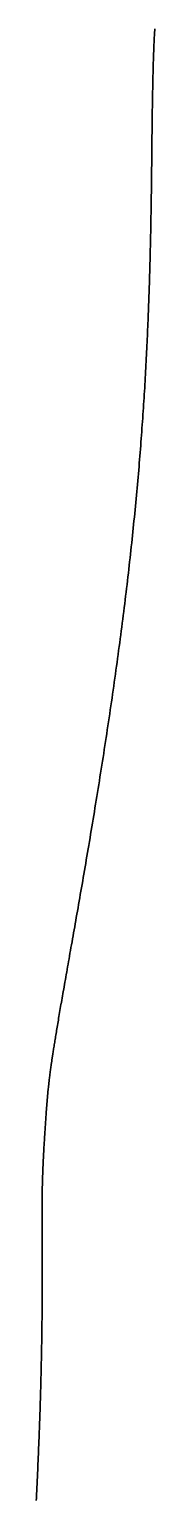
# Model space of a CAD drawing. Header units: inches. Extents: x 130170 to 284068, y 377793 to 804530.
# Drawn here: x 260451.3 to 260455.6, y 745873 to 745925.6 of the extents above; entities that cross this region are included whole.
import ezdxf

# ---------------------------------------------------------------- set-up
doc = ezdxf.new("R2010")
doc.units = ezdxf.units.IN
doc.header["$MEASUREMENT"] = 0
doc.layers.add('muni_il', color=7, linetype='Continuous')

msp = doc.modelspace()

# ---------------------------------------------------------------- linework, layer by layer
at = {"layer": 'muni_il'}
for points in [[(260451.323, 745872.948), (260451.327, 745873.03), (260451.331, 745873.112), (260451.335, 745873.194), (260451.34, 745873.277), (260451.344, 745873.359), (260451.348, 745873.441), (260451.351, 745873.524), (260451.356, 745873.606), (260451.359, 745873.688), (260451.363, 745873.771), (260451.367, 745873.854), (260451.371, 745873.936), (260451.375, 745874.019), (260451.378, 745874.101), (260451.382, 745874.184), (260451.386, 745874.267), (260451.389, 745874.349), (260451.393, 745874.432), (260451.396, 745874.515), (260451.4, 745874.597), (260451.404, 745874.68), (260451.407, 745874.763), (260451.41, 745874.845), (260451.414, 745874.928), (260451.417, 745875.01), (260451.42, 745875.093), (260451.423, 745875.175), (260451.426, 745875.258), (260451.43, 745875.34), (260451.433, 745875.422), (260451.436, 745875.504), (260451.439, 745875.586), (260451.442, 745875.668), (260451.445, 745875.75), (260451.447, 745875.831), (260451.45, 745875.913), (260451.453, 745875.995), (260451.456, 745876.076), (260451.458, 745876.157), (260451.461, 745876.238), (260451.464, 745876.319), (260451.466, 745876.4), (260451.469, 745876.48), (260451.471, 745876.561), (260451.473, 745876.641), (260451.476, 745876.721), (260451.478, 745876.801), (260451.48, 745876.88), (260451.482, 745876.96), (260451.485, 745877.039), (260451.487, 745877.118), (260451.489, 745877.197), (260451.491, 745877.275), (260451.493, 745877.354), (260451.495, 745877.432), (260451.497, 745877.51), (260451.498, 745877.587), (260451.5, 745877.664), (260451.502, 745877.741), (260451.504, 745877.818), (260451.505, 745877.894), (260451.507, 745877.97), (260451.509, 745878.046), (260451.51, 745878.122), (260451.511, 745878.197), (260451.513, 745878.272), (260451.514, 745878.346), (260451.516, 745878.42), (260451.517, 745878.494), (260451.518, 745878.568), (260451.519, 745878.641), (260451.52, 745878.713), (260451.522, 745878.786), (260451.523, 745878.858), (260451.524, 745878.929), (260451.525, 745879.001), (260451.526, 745879.071), (260451.527, 745879.142), (260451.528, 745879.212), (260451.528, 745879.282), (260451.529, 745879.351), (260451.53, 745879.42), (260451.531, 745879.488), (260451.531, 745879.556), (260451.532, 745879.623), (260451.533, 745879.69), (260451.533, 745879.757), (260451.534, 745879.823), (260451.534, 745879.889), (260451.535, 745879.954), (260451.535, 745880.019), (260451.536, 745880.083), (260451.536, 745880.147), (260451.536, 745880.211), (260451.537, 745880.273), (260451.537, 745880.336), (260451.537, 745880.398), (260451.537, 745880.459), (260451.538, 745880.521), (260451.538, 745880.581), (260451.538, 745880.641), (260451.538, 745880.701), (260451.538, 745880.76), (260451.538, 745880.818), (260451.538, 745880.876), (260451.538, 745880.934), (260451.538, 745880.991), (260451.538, 745881.048), (260451.538, 745881.104), (260451.538, 745881.159), (260451.538, 745881.214), (260451.538, 745881.269), (260451.538, 745881.323), (260451.538, 745881.377), (260451.538, 745881.43), (260451.538, 745881.482), (260451.538, 745881.534), (260451.537, 745881.586), (260451.537, 745881.637), (260451.537, 745881.688), (260451.537, 745881.738), (260451.537, 745881.788), (260451.536, 745881.837), (260451.536, 745881.885), (260451.536, 745881.934), (260451.536, 745881.981), (260451.536, 745882.029), (260451.535, 745882.075), (260451.535, 745882.122), (260451.535, 745882.168), (260451.535, 745882.213), (260451.534, 745882.258), (260451.534, 745882.302), (260451.534, 745882.347), (260451.534, 745882.39), (260451.533, 745882.433), (260451.533, 745882.476), (260451.533, 745882.519), (260451.533, 745882.56), (260451.533, 745882.602), (260451.532, 745882.643), (260451.532, 745882.684), (260451.532, 745882.724), (260451.532, 745882.764), (260451.532, 745882.804), (260451.531, 745882.843), (260451.531, 745882.882), (260451.531, 745882.92), (260451.531, 745882.958), (260451.531, 745882.996), (260451.531, 745883.034), (260451.531, 745883.071), (260451.531, 745883.108), (260451.531, 745883.144), (260451.531, 745883.181), (260451.531, 745883.217), (260451.531, 745883.253), (260451.531, 745883.288), (260451.531, 745883.323), (260451.531, 745883.358), (260451.531, 745883.393), (260451.531, 745883.428), (260451.531, 745883.462), (260451.532, 745883.496), (260451.532, 745883.53), (260451.532, 745883.564), (260451.532, 745883.597), (260451.532, 745883.631), (260451.533, 745883.664), (260451.533, 745883.697), (260451.533, 745883.73), (260451.534, 745883.763), (260451.534, 745883.796), (260451.535, 745883.828), (260451.535, 745883.861), (260451.536, 745883.893), (260451.536, 745883.926), (260451.537, 745883.958), (260451.537, 745883.991), (260451.538, 745884.023), (260451.539, 745884.055), (260451.539, 745884.088), (260451.54, 745884.12), (260451.541, 745884.152), (260451.541, 745884.185), (260451.542, 745884.217), (260451.543, 745884.25), (260451.544, 745884.282), (260451.545, 745884.315), (260451.546, 745884.348), (260451.547, 745884.38), (260451.548, 745884.413), (260451.549, 745884.446), (260451.55, 745884.479), (260451.551, 745884.513), (260451.552, 745884.546), (260451.553, 745884.58), (260451.554, 745884.613), (260451.555, 745884.647), (260451.557, 745884.681), (260451.558, 745884.715), (260451.559, 745884.75), (260451.561, 745884.784), (260451.562, 745884.819), (260451.564, 745884.854), (260451.565, 745884.889), (260451.567, 745884.925), (260451.568, 745884.96), (260451.57, 745884.996), (260451.572, 745885.032), (260451.573, 745885.069), (260451.575, 745885.105), (260451.577, 745885.142), (260451.579, 745885.18), (260451.58, 745885.217), (260451.582, 745885.255), (260451.584, 745885.293), (260451.586, 745885.331), (260451.588, 745885.369), (260451.59, 745885.408), (260451.592, 745885.447), (260451.594, 745885.487), (260451.597, 745885.526), (260451.599, 745885.566), (260451.601, 745885.606), (260451.603, 745885.647), (260451.606, 745885.687), (260451.608, 745885.728), (260451.611, 745885.77), (260451.613, 745885.811), (260451.616, 745885.853), (260451.618, 745885.895), (260451.621, 745885.937), (260451.623, 745885.98), (260451.626, 745886.023), (260451.629, 745886.066), (260451.631, 745886.109), (260451.634, 745886.153), (260451.637, 745886.196), (260451.64, 745886.24), (260451.643, 745886.285), (260451.646, 745886.329), (260451.649, 745886.374), (260451.652, 745886.419), (260451.655, 745886.464), (260451.658, 745886.509), (260451.661, 745886.554), (260451.664, 745886.6), (260451.668, 745886.646), (260451.671, 745886.692), (260451.674, 745886.738), (260451.678, 745886.785), (260451.681, 745886.831), (260451.754, 745887.679), (260451.759, 745887.726), (260451.761, 745887.748), (260451.763, 745887.769), (260451.765, 745887.79), (260451.768, 745887.811), (260451.77, 745887.831), (260451.772, 745887.851), (260451.774, 745887.871), (260451.776, 745887.891), (260451.778, 745887.91), (260451.78, 745887.93), (260451.782, 745887.949), (260451.784, 745887.968), (260451.787, 745887.988), (260451.789, 745888.007), (260451.791, 745888.027), (260451.794, 745888.047), (260451.796, 745888.067), (260451.798, 745888.087), (260451.801, 745888.108), (260451.804, 745888.129), (260451.806, 745888.15), (260451.809, 745888.172), (260451.812, 745888.194), (260451.815, 745888.217), (260451.818, 745888.24), (260451.821, 745888.263), (260451.824, 745888.287), (260451.827, 745888.312), (260451.831, 745888.337), (260451.834, 745888.362), (260451.838, 745888.389), (260451.842, 745888.416), (260451.845, 745888.443), (260451.849, 745888.471), (260451.853, 745888.5), (260451.858, 745888.53), (260451.862, 745888.56), (260451.867, 745888.591), (260451.871, 745888.623), (260451.876, 745888.655), (260451.881, 745888.688), (260451.886, 745888.723), (260451.891, 745888.758), (260451.897, 745888.794), (260451.902, 745888.83), (260451.908, 745888.868), (260451.914, 745888.906), (260451.92, 745888.946), (260451.926, 745888.986), (260451.932, 745889.027), (260451.939, 745889.07), (260451.946, 745889.113), (260451.953, 745889.157), (260451.96, 745889.202), (260451.967, 745889.248), (260451.975, 745889.296), (260451.983, 745889.344), (260451.991, 745889.393), (260451.999, 745889.444), (260452.007, 745889.495), (260452.016, 745889.548), (260452.025, 745889.601), (260452.034, 745889.656), (260452.043, 745889.712), (260452.052, 745889.769), (260452.062, 745889.827), (260452.072, 745889.887), (260452.082, 745889.947), (260452.093, 745890.009), (260452.103, 745890.072), (260452.114, 745890.136), (260452.125, 745890.201), (260452.136, 745890.268), (260452.148, 745890.335), (260452.16, 745890.404), (260452.172, 745890.474), (260452.184, 745890.546), (260452.196, 745890.618), (260452.209, 745890.692), (260452.222, 745890.767), (260452.236, 745890.843), (260452.249, 745890.921), (260452.263, 745891), (260452.277, 745891.08), (260452.291, 745891.161), (260452.305, 745891.243), (260452.32, 745891.327), (260452.335, 745891.412), (260452.35, 745891.498), (260452.365, 745891.585), (260452.381, 745891.674), (260452.397, 745891.764), (260452.413, 745891.855), (260452.429, 745891.947), (260452.446, 745892.041), (260452.462, 745892.136), (260452.479, 745892.231), (260452.496, 745892.329), (260452.514, 745892.427), (260452.531, 745892.526), (260452.549, 745892.627), (260452.567, 745892.729), (260452.585, 745892.832), (260452.604, 745892.936), (260452.622, 745893.041), (260452.641, 745893.147), (260452.66, 745893.255), (260452.679, 745893.363), (260452.699, 745893.473), (260452.718, 745893.584), (260452.738, 745893.696), (260452.757, 745893.808), (260452.777, 745893.922), (260452.798, 745894.037), (260452.818, 745894.153), (260452.838, 745894.27), (260452.859, 745894.387), (260452.88, 745894.506), (260452.9, 745894.626), (260452.921, 745894.746), (260452.942, 745894.868), (260452.964, 745894.99), (260452.985, 745895.113), (260453.006, 745895.237), (260453.028, 745895.362), (260453.049, 745895.488), (260453.071, 745895.614), (260453.093, 745895.741), (260453.115, 745895.869), (260453.137, 745895.998), (260453.158, 745896.127), (260453.18, 745896.258), (260453.203, 745896.388), (260453.225, 745896.52), (260453.247, 745896.652), (260453.269, 745896.784), (260453.291, 745896.918), (260453.314, 745897.051), (260453.336, 745897.186), (260453.358, 745897.321), (260453.381, 745897.456), (260453.403, 745897.592), (260453.425, 745897.728), (260453.448, 745897.865), (260453.47, 745898.002), (260453.493, 745898.14), (260453.515, 745898.278), (260453.537, 745898.416), (260453.56, 745898.555), (260453.582, 745898.694), (260453.604, 745898.834), (260453.626, 745898.973), (260453.648, 745899.113), (260453.67, 745899.253), (260453.693, 745899.394), (260453.714, 745899.535), (260453.736, 745899.675), (260453.758, 745899.816), (260453.78, 745899.958), (260453.802, 745900.099), (260453.823, 745900.241), (260453.845, 745900.382), (260453.866, 745900.524), (260453.888, 745900.666), (260453.909, 745900.807), (260453.93, 745900.949), (260453.951, 745901.091), (260453.972, 745901.233), (260453.993, 745901.375), (260454.014, 745901.517), (260454.034, 745901.659), (260454.055, 745901.801), (260454.075, 745901.943), (260454.095, 745902.085), (260454.116, 745902.227), (260454.136, 745902.369), (260454.155, 745902.51), (260454.175, 745902.652), (260454.195, 745902.793), (260454.214, 745902.934), (260454.234, 745903.075), (260454.253, 745903.216), (260454.272, 745903.357), (260454.291, 745903.498), (260454.309, 745903.638), (260454.328, 745903.778), (260454.346, 745903.918), (260454.365, 745904.058), (260454.383, 745904.198), (260454.401, 745904.337), (260454.418, 745904.477), (260454.436, 745904.616), (260454.454, 745904.754), (260454.471, 745904.893), (260454.488, 745905.031), (260454.505, 745905.169), (260454.522, 745905.307), (260454.538, 745905.444), (260454.555, 745905.582), (260454.571, 745905.719), (260454.587, 745905.855), (260454.603, 745905.992), (260454.619, 745906.128), (260454.634, 745906.264), (260454.65, 745906.399), (260454.665, 745906.534), (260454.68, 745906.669), (260454.695, 745906.804), (260454.71, 745906.938), (260454.724, 745907.072), (260454.739, 745907.206), (260454.753, 745907.339), (260454.767, 745907.472), (260454.781, 745907.605), (260454.794, 745907.737), (260454.808, 745907.869), (260454.821, 745908.001), (260454.834, 745908.132), (260454.847, 745908.263), (260454.86, 745908.394), (260454.873, 745908.525), (260454.885, 745908.655), (260454.897, 745908.784), (260454.91, 745908.914), (260454.921, 745909.043), (260454.933, 745909.172), (260454.945, 745909.3), (260454.956, 745909.428), (260454.967, 745909.556), (260454.978, 745909.684), (260454.989, 745909.811), (260455, 745909.938), (260455.011, 745910.064), (260455.021, 745910.19), (260455.031, 745910.316), (260455.041, 745910.441), (260455.051, 745910.566), (260455.061, 745910.691), (260455.071, 745910.816), (260455.08, 745910.94), (260455.089, 745911.063), (260455.099, 745911.187), (260455.107, 745911.31), (260455.116, 745911.432), (260455.125, 745911.555), (260455.133, 745911.677), (260455.142, 745911.798), (260455.15, 745911.92), (260455.158, 745912.041), (260455.166, 745912.161), (260455.174, 745912.282), (260455.181, 745912.402), (260455.189, 745912.521), (260455.196, 745912.64), (260455.203, 745912.759), (260455.21, 745912.878), (260455.217, 745912.996), (260455.224, 745913.114), (260455.231, 745913.231), (260455.237, 745913.348), (260455.243, 745913.465), (260455.25, 745913.581), (260455.256, 745913.697), (260455.262, 745913.813), (260455.268, 745913.928), (260455.273, 745914.043), (260455.279, 745914.158), (260455.285, 745914.272), (260455.29, 745914.386), (260455.295, 745914.499), (260455.3, 745914.612), (260455.305, 745914.725), (260455.31, 745914.837), (260455.315, 745914.949), (260455.32, 745915.061), (260455.324, 745915.172), (260455.329, 745915.283), (260455.333, 745915.393), (260455.337, 745915.503), (260455.341, 745915.612), (260455.345, 745915.721), (260455.349, 745915.83), (260455.353, 745915.939), (260455.357, 745916.047), (260455.361, 745916.154), (260455.364, 745916.261), (260455.368, 745916.368), (260455.371, 745916.474), (260455.374, 745916.58), (260455.377, 745916.686), (260455.38, 745916.791), (260455.384, 745916.896), (260455.387, 745917), (260455.389, 745917.104), (260455.392, 745917.207), (260455.395, 745917.31), (260455.398, 745917.412), (260455.4, 745917.514), (260455.403, 745917.616), (260455.405, 745917.717), (260455.407, 745917.818), (260455.41, 745917.918), (260455.412, 745918.018), (260455.414, 745918.117), (260455.416, 745918.216), (260455.418, 745918.315), (260455.42, 745918.413), (260455.422, 745918.51), (260455.424, 745918.607), (260455.425, 745918.704), (260455.427, 745918.8), (260455.429, 745918.896), (260455.43, 745918.991), (260455.432, 745919.086), (260455.433, 745919.18), (260455.435, 745919.274), (260455.436, 745919.367), (260455.438, 745919.46), (260455.439, 745919.553), (260455.44, 745919.645), (260455.442, 745919.736), (260455.443, 745919.827), (260455.444, 745919.918), (260455.445, 745920.008), (260455.447, 745920.097), (260455.448, 745920.186), (260455.449, 745920.275), (260455.45, 745920.363), (260455.451, 745920.451), (260455.452, 745920.538), (260455.453, 745920.625), (260455.454, 745920.711), (260455.455, 745920.797), (260455.456, 745920.882), (260455.457, 745920.967), (260455.458, 745921.051), (260455.458, 745921.135), (260455.459, 745921.219), (260455.46, 745921.302), (260455.461, 745921.384), (260455.462, 745921.466), (260455.463, 745921.548), (260455.464, 745921.629), (260455.465, 745921.709), (260455.465, 745921.789), (260455.466, 745921.869), (260455.467, 745921.948), (260455.468, 745922.027), (260455.469, 745922.106), (260455.47, 745922.184), (260455.471, 745922.261), (260455.472, 745922.338), (260455.473, 745922.415), (260455.474, 745922.491), (260455.475, 745922.567), (260455.476, 745922.642), (260455.477, 745922.717), (260455.478, 745922.792), (260455.479, 745922.865), (260455.48, 745922.939), (260455.481, 745923.013), (260455.482, 745923.085), (260455.484, 745923.158), (260455.485, 745923.23), (260455.486, 745923.302), (260455.487, 745923.373), (260455.489, 745923.444), (260455.49, 745923.514), (260455.491, 745923.584), (260455.493, 745923.654), (260455.495, 745923.724), (260455.496, 745923.793), (260455.498, 745923.861), (260455.499, 745923.93), (260455.501, 745923.998), (260455.503, 745924.066), (260455.504, 745924.133), (260455.506, 745924.2), (260455.508, 745924.267), (260455.51, 745924.333), (260455.512, 745924.399), (260455.514, 745924.465), (260455.517, 745924.531), (260455.519, 745924.596), (260455.521, 745924.661), (260455.523, 745924.725), (260455.526, 745924.79), (260455.528, 745924.854), (260455.531, 745924.918), (260455.534, 745924.981), (260455.536, 745925.045), (260455.539, 745925.108), (260455.542, 745925.171), (260455.545, 745925.234), (260455.548, 745925.296), (260455.551, 745925.359), (260455.554, 745925.421), (260455.558, 745925.483), (260455.561, 745925.544), (260455.564, 745925.606)], [(260455.564, 745925.606), (260455.561, 745925.544), (260455.558, 745925.483), (260455.554, 745925.421), (260455.551, 745925.359), (260455.548, 745925.296), (260455.545, 745925.234), (260455.542, 745925.171), (260455.539, 745925.108), (260455.536, 745925.045), (260455.534, 745924.981), (260455.531, 745924.918), (260455.528, 745924.854), (260455.526, 745924.79), (260455.523, 745924.725), (260455.521, 745924.661), (260455.519, 745924.596), (260455.517, 745924.531), (260455.514, 745924.465), (260455.512, 745924.399), (260455.51, 745924.333), (260455.508, 745924.267), (260455.506, 745924.2), (260455.504, 745924.133), (260455.503, 745924.066), (260455.501, 745923.998), (260455.499, 745923.93), (260455.498, 745923.861), (260455.496, 745923.793), (260455.495, 745923.724), (260455.493, 745923.654), (260455.491, 745923.584), (260455.49, 745923.514), (260455.489, 745923.444), (260455.487, 745923.373), (260455.486, 745923.302), (260455.485, 745923.23), (260455.484, 745923.158), (260455.482, 745923.085), (260455.481, 745923.013), (260455.48, 745922.939), (260455.479, 745922.865), (260455.478, 745922.792), (260455.477, 745922.717), (260455.476, 745922.642), (260455.475, 745922.567), (260455.474, 745922.491), (260455.473, 745922.415), (260455.472, 745922.338), (260455.471, 745922.261), (260455.47, 745922.184), (260455.469, 745922.106), (260455.468, 745922.027), (260455.467, 745921.948), (260455.466, 745921.869), (260455.465, 745921.789), (260455.465, 745921.709), (260455.464, 745921.629), (260455.463, 745921.548), (260455.462, 745921.466), (260455.461, 745921.384), (260455.46, 745921.302), (260455.459, 745921.219), (260455.458, 745921.135), (260455.458, 745921.051), (260455.457, 745920.967), (260455.456, 745920.882), (260455.455, 745920.797), (260455.454, 745920.711), (260455.453, 745920.625), (260455.452, 745920.538), (260455.451, 745920.451), (260455.45, 745920.363), (260455.449, 745920.275), (260455.448, 745920.186), (260455.447, 745920.097), (260455.445, 745920.008), (260455.444, 745919.918), (260455.443, 745919.827), (260455.442, 745919.736), (260455.44, 745919.645), (260455.439, 745919.553), (260455.438, 745919.46), (260455.436, 745919.367), (260455.435, 745919.274), (260455.433, 745919.18), (260455.432, 745919.086), (260455.43, 745918.991), (260455.429, 745918.896), (260455.427, 745918.8), (260455.425, 745918.704), (260455.424, 745918.607), (260455.422, 745918.51), (260455.42, 745918.413), (260455.418, 745918.315), (260455.416, 745918.216), (260455.414, 745918.117), (260455.412, 745918.018), (260455.41, 745917.918), (260455.407, 745917.818), (260455.405, 745917.717), (260455.403, 745917.616), (260455.4, 745917.514), (260455.398, 745917.412), (260455.395, 745917.31), (260455.392, 745917.207), (260455.389, 745917.104), (260455.387, 745917), (260455.384, 745916.896), (260455.38, 745916.791), (260455.377, 745916.686), (260455.374, 745916.58), (260455.371, 745916.474), (260455.368, 745916.368), (260455.364, 745916.261), (260455.361, 745916.154), (260455.357, 745916.047), (260455.353, 745915.939), (260455.349, 745915.83), (260455.345, 745915.721), (260455.341, 745915.612), (260455.337, 745915.503), (260455.333, 745915.393), (260455.329, 745915.283), (260455.324, 745915.172), (260455.32, 745915.061), (260455.315, 745914.949), (260455.31, 745914.837), (260455.305, 745914.725), (260455.3, 745914.612), (260455.295, 745914.499), (260455.29, 745914.386), (260455.285, 745914.272), (260455.279, 745914.158), (260455.273, 745914.043), (260455.268, 745913.928), (260455.262, 745913.813), (260455.256, 745913.697), (260455.25, 745913.581), (260455.243, 745913.465), (260455.237, 745913.348), (260455.231, 745913.231), (260455.224, 745913.114), (260455.217, 745912.996), (260455.21, 745912.878), (260455.203, 745912.759), (260455.196, 745912.64), (260455.189, 745912.521), (260455.181, 745912.402), (260455.174, 745912.282), (260455.166, 745912.161), (260455.158, 745912.041), (260455.15, 745911.92), (260455.142, 745911.798), (260455.133, 745911.677), (260455.125, 745911.555), (260455.116, 745911.432), (260455.107, 745911.31), (260455.099, 745911.187), (260455.089, 745911.063), (260455.08, 745910.94), (260455.071, 745910.816), (260455.061, 745910.691), (260455.051, 745910.566), (260455.041, 745910.441), (260455.031, 745910.316), (260455.021, 745910.19), (260455.011, 745910.064), (260455, 745909.938), (260454.989, 745909.811), (260454.978, 745909.684), (260454.967, 745909.556), (260454.956, 745909.428), (260454.945, 745909.3), (260454.933, 745909.172), (260454.921, 745909.043), (260454.91, 745908.914), (260454.897, 745908.784), (260454.885, 745908.655), (260454.873, 745908.525), (260454.86, 745908.394), (260454.847, 745908.263), (260454.834, 745908.132), (260454.821, 745908.001), (260454.808, 745907.869), (260454.794, 745907.737), (260454.781, 745907.605), (260454.767, 745907.472), (260454.753, 745907.339), (260454.739, 745907.206), (260454.724, 745907.072), (260454.71, 745906.938), (260454.695, 745906.804), (260454.68, 745906.669), (260454.665, 745906.534), (260454.65, 745906.399), (260454.634, 745906.264), (260454.619, 745906.128), (260454.603, 745905.992), (260454.587, 745905.855), (260454.571, 745905.719), (260454.555, 745905.582), (260454.538, 745905.444), (260454.522, 745905.307), (260454.505, 745905.169), (260454.488, 745905.031), (260454.471, 745904.893), (260454.454, 745904.754), (260454.436, 745904.616), (260454.418, 745904.477), (260454.401, 745904.337), (260454.383, 745904.198), (260454.365, 745904.058), (260454.346, 745903.918), (260454.328, 745903.778), (260454.309, 745903.638), (260454.291, 745903.498), (260454.272, 745903.357), (260454.253, 745903.216), (260454.234, 745903.075), (260454.214, 745902.934), (260454.195, 745902.793), (260454.175, 745902.652), (260454.155, 745902.51), (260454.136, 745902.369), (260454.116, 745902.227), (260454.095, 745902.085), (260454.075, 745901.943), (260454.055, 745901.801), (260454.034, 745901.659), (260454.014, 745901.517), (260453.993, 745901.375), (260453.972, 745901.233), (260453.951, 745901.091), (260453.93, 745900.949), (260453.909, 745900.807), (260453.888, 745900.666), (260453.866, 745900.524), (260453.845, 745900.382), (260453.823, 745900.241), (260453.802, 745900.099), (260453.78, 745899.958), (260453.758, 745899.816), (260453.736, 745899.675), (260453.714, 745899.535), (260453.693, 745899.394), (260453.67, 745899.253), (260453.648, 745899.113), (260453.626, 745898.973), (260453.604, 745898.834), (260453.582, 745898.694), (260453.56, 745898.555), (260453.537, 745898.416), (260453.515, 745898.278), (260453.493, 745898.14), (260453.47, 745898.002), (260453.448, 745897.865), (260453.425, 745897.728), (260453.403, 745897.592), (260453.381, 745897.456), (260453.358, 745897.321), (260453.336, 745897.186), (260453.314, 745897.051), (260453.291, 745896.918), (260453.269, 745896.784), (260453.247, 745896.652), (260453.225, 745896.52), (260453.203, 745896.388), (260453.18, 745896.258), (260453.158, 745896.127), (260453.137, 745895.998), (260453.115, 745895.869), (260453.093, 745895.741), (260453.071, 745895.614), (260453.049, 745895.488), (260453.028, 745895.362), (260453.006, 745895.237), (260452.985, 745895.113), (260452.964, 745894.99), (260452.942, 745894.868), (260452.921, 745894.746), (260452.9, 745894.626), (260452.88, 745894.506), (260452.859, 745894.387), (260452.838, 745894.27), (260452.818, 745894.153), (260452.798, 745894.037), (260452.777, 745893.922), (260452.757, 745893.808), (260452.738, 745893.696), (260452.718, 745893.584), (260452.699, 745893.473), (260452.679, 745893.363), (260452.66, 745893.255), (260452.641, 745893.147), (260452.622, 745893.041), (260452.604, 745892.936), (260452.585, 745892.832), (260452.567, 745892.729), (260452.549, 745892.627), (260452.531, 745892.526), (260452.514, 745892.427), (260452.496, 745892.329), (260452.479, 745892.231), (260452.462, 745892.136), (260452.446, 745892.041), (260452.429, 745891.947), (260452.413, 745891.855), (260452.397, 745891.764), (260452.381, 745891.674), (260452.365, 745891.585), (260452.35, 745891.498), (260452.335, 745891.412), (260452.32, 745891.327), (260452.305, 745891.243), (260452.291, 745891.161), (260452.277, 745891.08), (260452.263, 745891), (260452.249, 745890.921), (260452.236, 745890.843), (260452.222, 745890.767), (260452.209, 745890.692), (260452.196, 745890.618), (260452.184, 745890.546), (260452.172, 745890.474), (260452.16, 745890.404), (260452.148, 745890.335), (260452.136, 745890.268), (260452.125, 745890.201), (260452.114, 745890.136), (260452.103, 745890.072), (260452.093, 745890.009), (260452.082, 745889.947), (260452.072, 745889.887), (260452.062, 745889.827), (260452.052, 745889.769), (260452.043, 745889.712), (260452.034, 745889.656), (260452.025, 745889.601), (260452.016, 745889.548), (260452.007, 745889.495), (260451.999, 745889.444), (260451.991, 745889.393), (260451.983, 745889.344), (260451.975, 745889.296), (260451.967, 745889.248), (260451.96, 745889.202), (260451.953, 745889.157), (260451.946, 745889.113), (260451.939, 745889.07), (260451.932, 745889.027), (260451.926, 745888.986), (260451.92, 745888.946), (260451.914, 745888.906), (260451.908, 745888.868), (260451.902, 745888.83), (260451.897, 745888.794), (260451.891, 745888.758), (260451.886, 745888.723), (260451.881, 745888.688), (260451.876, 745888.655), (260451.871, 745888.623), (260451.867, 745888.591), (260451.862, 745888.56), (260451.858, 745888.53), (260451.853, 745888.5), (260451.849, 745888.471), (260451.845, 745888.443), (260451.842, 745888.416), (260451.838, 745888.389), (260451.834, 745888.362), (260451.831, 745888.337), (260451.827, 745888.312), (260451.824, 745888.287), (260451.821, 745888.263), (260451.818, 745888.24), (260451.815, 745888.217), (260451.812, 745888.194), (260451.809, 745888.172), (260451.806, 745888.15), (260451.804, 745888.129), (260451.801, 745888.108), (260451.798, 745888.087), (260451.796, 745888.067), (260451.794, 745888.047), (260451.791, 745888.027), (260451.789, 745888.007), (260451.787, 745887.988), (260451.784, 745887.968), (260451.782, 745887.949), (260451.78, 745887.93), (260451.778, 745887.91), (260451.776, 745887.891), (260451.774, 745887.871), (260451.772, 745887.851), (260451.77, 745887.831), (260451.768, 745887.811), (260451.765, 745887.79), (260451.763, 745887.769), (260451.761, 745887.748), (260451.759, 745887.726), (260451.754, 745887.679), (260451.681, 745886.831), (260451.678, 745886.785), (260451.674, 745886.738), (260451.671, 745886.692), (260451.668, 745886.646), (260451.664, 745886.6), (260451.661, 745886.554), (260451.658, 745886.509), (260451.655, 745886.464), (260451.652, 745886.419), (260451.649, 745886.374), (260451.646, 745886.329), (260451.643, 745886.285), (260451.64, 745886.24), (260451.637, 745886.196), (260451.634, 745886.153), (260451.631, 745886.109), (260451.629, 745886.066), (260451.626, 745886.023), (260451.623, 745885.98), (260451.621, 745885.937), (260451.618, 745885.895), (260451.616, 745885.853), (260451.613, 745885.811), (260451.611, 745885.77), (260451.608, 745885.728), (260451.606, 745885.687), (260451.603, 745885.647), (260451.601, 745885.606), (260451.599, 745885.566), (260451.597, 745885.526), (260451.594, 745885.487), (260451.592, 745885.447), (260451.59, 745885.408), (260451.588, 745885.369), (260451.586, 745885.331), (260451.584, 745885.293), (260451.582, 745885.255), (260451.58, 745885.217), (260451.579, 745885.18), (260451.577, 745885.142), (260451.575, 745885.105), (260451.573, 745885.069), (260451.572, 745885.032), (260451.57, 745884.996), (260451.568, 745884.96), (260451.567, 745884.925), (260451.565, 745884.889), (260451.564, 745884.854), (260451.562, 745884.819), (260451.561, 745884.784), (260451.559, 745884.75), (260451.558, 745884.715), (260451.557, 745884.681), (260451.555, 745884.647), (260451.554, 745884.613), (260451.553, 745884.58), (260451.552, 745884.546), (260451.551, 745884.513), (260451.55, 745884.479), (260451.549, 745884.446), (260451.548, 745884.413), (260451.547, 745884.38), (260451.546, 745884.348), (260451.545, 745884.315), (260451.544, 745884.282), (260451.543, 745884.25), (260451.542, 745884.217), (260451.541, 745884.185), (260451.541, 745884.152), (260451.54, 745884.12), (260451.539, 745884.088), (260451.539, 745884.055), (260451.538, 745884.023), (260451.537, 745883.991), (260451.537, 745883.958), (260451.536, 745883.926), (260451.536, 745883.893), (260451.535, 745883.861), (260451.535, 745883.828), (260451.534, 745883.796), (260451.534, 745883.763), (260451.533, 745883.73), (260451.533, 745883.697), (260451.533, 745883.664), (260451.532, 745883.631), (260451.532, 745883.597), (260451.532, 745883.564), (260451.532, 745883.53), (260451.532, 745883.496), (260451.531, 745883.462), (260451.531, 745883.428), (260451.531, 745883.393), (260451.531, 745883.358), (260451.531, 745883.323), (260451.531, 745883.288), (260451.531, 745883.253), (260451.531, 745883.217), (260451.531, 745883.181), (260451.531, 745883.144), (260451.531, 745883.108), (260451.531, 745883.071), (260451.531, 745883.034), (260451.531, 745882.996), (260451.531, 745882.958), (260451.531, 745882.92), (260451.531, 745882.882), (260451.531, 745882.843), (260451.532, 745882.804), (260451.532, 745882.764), (260451.532, 745882.724), (260451.532, 745882.684), (260451.532, 745882.643), (260451.533, 745882.602), (260451.533, 745882.56), (260451.533, 745882.519), (260451.533, 745882.476), (260451.533, 745882.433), (260451.534, 745882.39), (260451.534, 745882.347), (260451.534, 745882.302), (260451.534, 745882.258), (260451.535, 745882.213), (260451.535, 745882.168), (260451.535, 745882.122), (260451.535, 745882.075), (260451.536, 745882.029), (260451.536, 745881.981), (260451.536, 745881.934), (260451.536, 745881.885), (260451.536, 745881.837), (260451.537, 745881.788), (260451.537, 745881.738), (260451.537, 745881.688), (260451.537, 745881.637), (260451.537, 745881.586), (260451.538, 745881.534), (260451.538, 745881.482), (260451.538, 745881.43), (260451.538, 745881.377), (260451.538, 745881.323), (260451.538, 745881.269), (260451.538, 745881.214), (260451.538, 745881.159), (260451.538, 745881.104), (260451.538, 745881.048), (260451.538, 745880.991), (260451.538, 745880.934), (260451.538, 745880.876), (260451.538, 745880.818), (260451.538, 745880.76), (260451.538, 745880.701), (260451.538, 745880.641), (260451.538, 745880.581), (260451.538, 745880.521), (260451.537, 745880.459), (260451.537, 745880.398), (260451.537, 745880.336), (260451.537, 745880.273), (260451.536, 745880.211), (260451.536, 745880.147), (260451.536, 745880.083), (260451.535, 745880.019), (260451.535, 745879.954), (260451.534, 745879.889), (260451.534, 745879.823), (260451.533, 745879.757), (260451.533, 745879.69), (260451.532, 745879.623), (260451.531, 745879.556), (260451.531, 745879.488), (260451.53, 745879.42), (260451.529, 745879.351), (260451.528, 745879.282), (260451.528, 745879.212), (260451.527, 745879.142), (260451.526, 745879.071), (260451.525, 745879.001), (260451.524, 745878.929), (260451.523, 745878.858), (260451.522, 745878.786), (260451.52, 745878.713), (260451.519, 745878.641), (260451.518, 745878.568), (260451.517, 745878.494), (260451.516, 745878.42), (260451.514, 745878.346), (260451.513, 745878.272), (260451.511, 745878.197), (260451.51, 745878.122), (260451.509, 745878.046), (260451.507, 745877.97), (260451.505, 745877.894), (260451.504, 745877.818), (260451.502, 745877.741), (260451.5, 745877.664), (260451.498, 745877.587), (260451.497, 745877.51), (260451.495, 745877.432), (260451.493, 745877.354), (260451.491, 745877.275), (260451.489, 745877.197), (260451.487, 745877.118), (260451.485, 745877.039), (260451.482, 745876.96), (260451.48, 745876.88), (260451.478, 745876.801), (260451.476, 745876.721), (260451.473, 745876.641), (260451.471, 745876.561), (260451.469, 745876.48), (260451.466, 745876.4), (260451.464, 745876.319), (260451.461, 745876.238), (260451.458, 745876.157), (260451.456, 745876.076), (260451.453, 745875.995), (260451.45, 745875.913), (260451.447, 745875.831), (260451.445, 745875.75), (260451.442, 745875.668), (260451.439, 745875.586), (260451.436, 745875.504), (260451.433, 745875.422), (260451.43, 745875.34), (260451.426, 745875.258), (260451.423, 745875.175), (260451.42, 745875.093), (260451.417, 745875.01), (260451.414, 745874.928), (260451.41, 745874.845), (260451.407, 745874.763), (260451.404, 745874.68), (260451.4, 745874.597), (260451.396, 745874.515), (260451.393, 745874.432), (260451.389, 745874.349), (260451.386, 745874.267), (260451.382, 745874.184), (260451.378, 745874.101), (260451.375, 745874.019), (260451.371, 745873.936), (260451.367, 745873.854), (260451.363, 745873.771), (260451.359, 745873.688), (260451.356, 745873.606), (260451.351, 745873.524), (260451.348, 745873.441), (260451.344, 745873.359), (260451.34, 745873.277), (260451.335, 745873.194), (260451.331, 745873.112), (260451.327, 745873.03), (260451.323, 745872.948)]]:
    msp.add_lwpolyline(points, dxfattribs=at)

doc.saveas('drawing.dxf')
